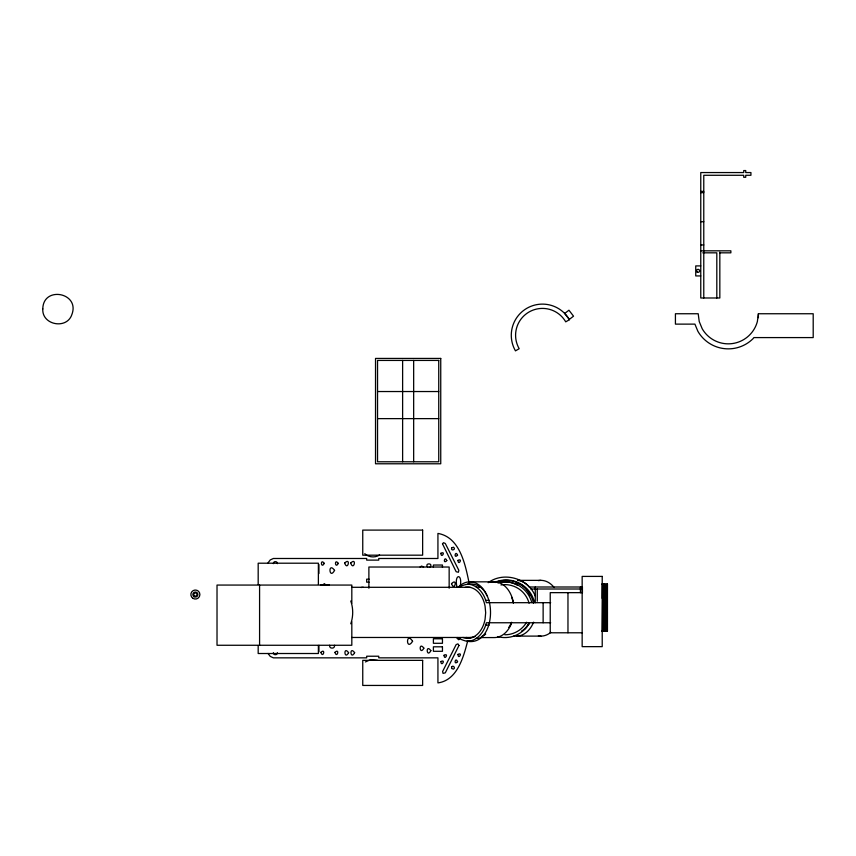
<?xml version="1.0" encoding="UTF-8"?>
<svg xmlns="http://www.w3.org/2000/svg" width="856" height="856" viewBox="0 0 856 856"><rect width="100%" height="100%" fill="white"/><g stroke="black" fill="none" stroke-linecap="round" stroke-linejoin="round"><path stroke-width="1.28" d="M604.422 583.995L604.379 631.15L604.379 583.995L604.272 631.15L604.09 583.995L603.534 631.15L603.534 583.995L603.18 631.15L602.774 583.995L602.335 631.15M607.385 631.15L607.428 583.995L601.896 583.995M607.332 608.884L607.385 583.995L607.428 631.15L601.896 631.15M602.196 598.398L602.335 583.995M329.614 645.274C328.832 649.115 335.317 649.115 334.536 645.274M277.365 652.679C277.622 655.407 273.15 655.418 273.364 652.679M273.364 563.655C273.118 560.894 277.654 560.915 277.365 563.655M758.395 313.745L757.367 321.535A30.099 30.099 0 0 1 702.23 328.8L699.224 321.535L698.196 313.745L675.427 313.745L675.427 324.124L694.912 324.124L697.886 331.304A35.117 35.117 0 0 0 753.13 338.58L753.89 337.585L813.2 337.585L813.2 313.745L758.395 313.745L758.395 317.715M323.033 585.065L324.264 583.621L326.04 585.065M460.014 638.266L458.773 639.753L457.008 638.266M467.622 641.208C463.481 657.226 457.232 680.306 437.93 682.906L437.93 657.847L378.748 657.847L378.748 656.22L366.678 656.22L366.678 657.847L273.364 657.847L270.25 656.392L268.024 653.449M268.024 562.874L270.25 559.931L273.364 558.487L366.678 558.487L366.678 560.113L378.748 560.113L378.748 558.487L437.93 558.487L437.93 533.427C459.94 537.151 465.3 564.596 469.109 582.979M420.125 567.014L421.569 566.062L423.624 567.014M430.033 567.196C433.885 562.788 423.891 562.799 427.765 567.196M564.682 313.478L568.94 310.214L573.531 316.174L569.261 319.449M488.198 582.701C503.51 571.22 528.334 578.196 535.268 596.076M365.394 661.945L370.712 659.58L377.507 660.318M379.561 554.977C375.089 558.005 368.636 557.427 364.763 553.672M458.827 587.141C502.301 565.623 500.279 662.255 457.468 637.506M569.443 319.695L565.73 321.845A26.868 26.868 0 0 0 529.019 312.012A26.868 26.868 0 0 0 519.185 348.713L515.462 350.864A31.169 31.169 0 0 1 526.868 308.288A31.169 31.169 0 0 1 569.443 319.695L564.5 313.243M607.428 630.647L604.422 630.54L607.428 630.23L604.422 630.23L607.428 629.706L604.422 629.706L607.428 629L604.422 629L607.428 628.111L604.422 628.111L607.428 627.063L604.422 627.063L607.428 625.886L604.422 625.886L607.428 624.591L604.422 624.591L607.428 623.211L604.422 623.211L607.428 621.777L604.422 621.777L607.428 620.322L604.422 620.322L607.428 618.877L604.422 618.877L607.428 617.454L604.422 617.454L607.428 616.117L604.422 616.117L607.428 614.865L604.422 614.865L607.428 613.731L604.422 613.731L607.428 612.746L604.422 612.746L607.428 611.922L604.422 611.922L607.428 611.291L604.422 610.981L607.428 610.981L604.422 610.585L607.428 610.585L604.422 610.093L607.428 610.093L604.422 609.525L607.428 609.525L604.422 608.905L607.428 608.905L604.422 608.252L607.428 608.252L604.422 607.567L607.428 607.567L604.422 606.893L607.428 606.893L604.422 606.23L607.428 606.23L604.422 605.609L607.428 605.609L604.422 605.053L607.428 605.053L604.422 604.561L607.428 604.561L604.422 604.154L607.428 604.154L604.422 603.844L607.428 603.213L604.422 603.213L607.428 602.399L604.422 602.399L607.428 601.404L604.422 601.404L607.428 600.281L604.422 600.281L607.428 599.029L604.422 599.029L607.428 597.681L604.422 597.681L607.428 596.268L604.422 596.268L607.428 594.813L604.422 594.813L607.428 593.358L604.422 593.358L607.428 591.924L604.422 591.924L607.428 590.554L604.422 590.554L607.428 589.26L604.422 589.26L607.428 588.072L604.422 588.072L607.428 587.034L604.422 587.034L607.428 586.146L604.422 586.146L607.428 585.429L604.422 585.429L607.428 584.916L604.422 584.916L607.428 584.595L604.422 584.488M467.579 641.347C477.455 640.877 484.325 631.76 486.358 622.761L550.676 622.761M604.422 584.595L607.428 584.488M604.422 630.647L607.428 630.54M700.764 191.402L703.771 191.402M700.764 192.632L703.771 192.632M700.764 221.725L703.771 221.725M700.764 244.944L703.771 244.944M700.764 250.829L730.864 250.829L730.864 252.83L719.832 252.83M702.765 252.83L716.814 252.83L716.814 297.984M700.764 265.906L695.746 265.906L695.746 275.932L700.764 275.932M377.539 391.534L438.743 391.534M377.539 418.627L438.743 418.627M369.086 579.159L366.678 579.159L366.678 582.166L369.086 582.166M517.816 580.368L540.96 580.368M469.933 581.834L494.351 581.834M320.519 584.958L329.346 584.958M476.343 587.141L479.884 587.141M529.393 587.002L582.422 587.002L582.422 592.769M351.72 587.302L470.169 587.302M530.934 589.003L582.422 589.003M582.155 592.652L550.226 592.652L550.226 632.787L582.155 632.787M485.673 600.334L489.225 600.334M550.676 602.688L486.358 602.688C484.325 593.69 477.455 584.562 467.579 584.102M604.422 603.844L607.428 603.844M604.422 611.291L607.428 611.291M485.673 625.105L489.225 625.105M516.532 636.104L540.96 636.104M351.72 637.474L472.844 637.474M480.216 637.57L494.351 637.57A27.874 19.709 -90 0 0 511.417 623.639M476.343 638.308L479.884 638.308M467.205 640.609L471.132 641.347M719.832 252.135L719.832 297.984L700.764 297.984L700.764 172.559L743.725 172.559L743.725 170.558L745.737 170.558L745.737 172.559L750.926 172.559L750.926 175.277L745.737 175.277L745.737 177.278L743.725 177.278L743.725 175.277L703.771 175.277L703.771 297.984M580.422 587.002L580.422 592.769M567.967 592.652L567.967 632.787M543.132 602.688L543.132 622.761M537.279 589.003L537.279 601.254M535.268 587.002L535.268 602.731M460.014 587.227C463.267 573.145 453.734 573.145 457.008 587.227M449.154 588.222L449.154 567.025L368.882 567.025L368.882 588.222M442.456 567.282L442.456 565.035L433.393 565.035L433.393 567.282M413.662 360.43L413.662 461.78M402.62 360.43L402.62 461.78M351.816 603.384L351.816 585.065L217.017 585.065L217.017 645.264L351.816 645.264L351.816 621.702M318.924 564.5L318.924 573.531M318.924 645.349L318.924 651.823M318.379 584.455L318.379 563.205L258.18 563.205L258.18 584.455M318.379 645.542L318.379 653.513L258.18 653.513L258.18 645.542M259.582 585.065L259.582 645.264M495.036 582.187A29.093 29.093 0 0 1 534.272 601.543M485.716 634.114A25.081 17.741 -90 0 1 481.436 636.618M350.757 600.998A25.081 17.741 90 0 1 350.757 623.789M361.018 587.516A25.081 17.741 -90 0 1 363.329 587.302M516.971 583.364A25.081 17.741 -90 0 1 519.25 584.006M520.352 584.488A25.081 17.741 -90 0 1 530.014 595.69M529.008 622.975A25.081 17.741 -90 0 1 524.311 629.278M523.53 629.963A25.081 17.741 -90 0 1 521.443 631.407M517.816 580.422A27.874 19.709 -90 0 1 529.725 587.526M533.598 622.173A27.874 19.709 -90 0 1 513.964 635.869M538.381 580.603A27.874 19.709 -90 0 1 554.153 587.526M550.815 632.37A27.874 19.709 -90 0 1 538.381 635.869M529.543 623.2A27.874 27.874 0 0 1 522.021 631.075M495.367 582.487A27.874 27.874 0 0 1 533.481 603.394M526.579 622.237A25.081 25.081 0 0 1 504.858 634.778M500.921 584.926A25.081 25.081 0 0 1 529.083 603.202M511.588 597.156A25.081 17.741 -90 0 1 513.365 603.202M511.588 622.237A25.081 17.741 -90 0 1 508.774 627.437M490.509 582.369A27.874 19.709 -90 0 1 513.386 602.485M458.345 587.152A27.874 19.709 -90 0 1 487 595.765M475.026 636.618A27.874 19.709 -90 0 1 469.933 637.57M528.987 623.639A27.874 27.874 0 0 1 497.636 636.618M497.636 582.775A27.874 27.874 0 0 1 531.769 602.485M498.363 582.679A25.081 25.081 0 0 1 517.399 585.194M469.955 638.255A25.584 18.094 -90 0 1 466.445 637.442M465.225 587.355A25.584 18.094 -90 0 1 485.063 606.102L485.673 612.725L485.063 619.348A25.584 18.094 -90 0 1 462.903 637.442M42.8 308.941C41.762 325.12 67.014 329.849 71.915 314.409C80.111 292.581 43.078 285.583 42.8 308.941M334.568 570.374C329.079 580.4 327.88 561.108 334.568 570.374M344.658 563.055C347.697 571.648 351.185 556.678 344.658 563.055M350.671 563.055C353.721 571.658 357.198 556.678 350.671 563.055M423.87 648.142C419.59 656.167 418.402 640.855 423.87 648.142M430.878 650.656C426.566 658.724 425.486 643.295 430.878 650.656M320.84 652.39C323.14 659.013 325.954 647.585 320.84 652.39M338.323 563.366C335.028 569.582 334.097 557.759 338.323 563.366M334.889 652.39C337.168 659.024 339.993 647.585 334.889 652.39M348.617 652.679C344.283 660.682 343.203 645.36 348.617 652.679M354.641 652.679C350.286 660.693 349.237 645.338 354.641 652.679M451.519 583.653C454.654 592.202 457.949 577.19 451.519 583.653M442.488 543.795L456.152 571.722L458.388 572.257L458.848 570.342L445.291 543.474L443.515 542.693L442.488 543.795M412.581 641.283C405.84 651.855 405.872 630.679 412.581 641.283M324.306 563.366C320.936 569.582 320.048 557.759 324.306 563.366M458.987 645.456L445.291 672.848L443.055 673.383L442.595 671.511L456.152 644.6L457.928 643.862L458.987 645.456M440.861 553.286C441.172 559.3 446.254 550.536 440.861 553.286M446.811 560.573C442.723 564.96 444.531 555.009 446.811 560.573M457.575 555.159C453.466 559.546 455.274 549.595 457.575 555.159M457.96 560.391C458.206 566.426 463.321 557.695 457.96 560.391M440.861 661.528C441.14 667.552 446.276 658.82 440.861 661.528M444.05 655.257C444.328 661.281 449.379 652.518 444.05 655.257M451.626 666.942L451.626 668.461L453.466 669.135C455.927 668.097 453.059 664.705 451.626 666.942M457.96 654.412C458.238 660.425 463.299 651.662 457.96 654.412M457.575 661.699C453.477 666.086 455.264 656.167 457.575 661.699M451.626 547.861C450.352 551.724 456.911 549.392 453.466 547.198L451.626 547.861M440.744 358.429L375.527 358.429L375.527 463.781L440.744 463.781L440.744 358.429M438.743 360.43L377.539 360.43L377.539 461.78L438.743 461.78L438.743 360.43M422.639 530.099L362.751 530.099L362.751 555.18L422.639 555.18L422.639 530.099M602.217 576.409L582.155 576.409L582.155 646.644L602.217 646.644L602.217 576.409M442.456 638.769L433.393 638.769L433.393 643.295L442.456 643.295L442.456 638.769M442.456 646.804L433.393 646.804L433.393 651.298L442.456 651.298L442.456 646.804M422.639 660.361L362.751 660.361L362.751 685.442L422.639 685.442L422.639 660.361M194.055 596.675A2.504 2.504 0 0 0 197.875 594.61A2.504 2.504 0 0 0 194.184 592.331A2.504 2.504 0 0 0 194.055 596.675M192.996 598.376A4.515 4.515 0 0 0 199.887 594.674A4.515 4.515 0 0 0 193.231 590.565A4.515 4.515 0 0 0 192.996 598.376M194.515 595.894A1.605 1.605 0 0 0 196.976 594.599A1.605 1.605 0 0 0 194.622 593.122A1.605 1.605 0 0 0 194.515 595.894M697.126 271.994A1.509 1.509 0 0 0 699.577 271.106A1.509 1.509 0 0 0 697.576 269.426A1.509 1.509 0 0 0 697.126 271.994"/></g></svg>
